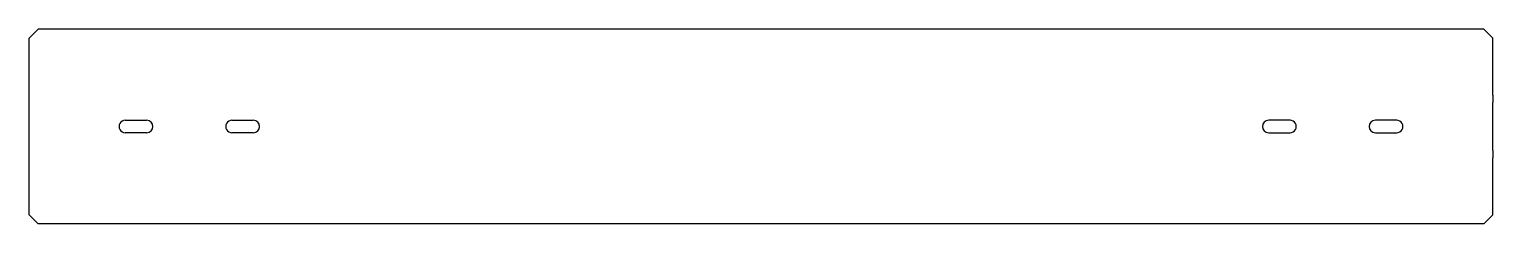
# Model space of a CAD drawing. Header units: millimetres. Extents: x 572 to 1395, y 237 to 347.
import ezdxf

# ---------------------------------------------------------------- set-up
doc = ezdxf.new("R2010")
doc.units = ezdxf.units.MM
doc.layers.add('Default', color=7, linetype='Continuous')
doc.layers.add('TRAVESSA_830', color=7, linetype='Continuous')

# ---------------------------------------------------------------- blocks, each defined once
blk = doc.blocks.new('SE')
at = {"layer": 'TRAVESSA_830', "color": 7, "linetype": 'Continuous'}
for p, q in [((577.33, 346.58), (572.33, 341.58)), ((1390.33, 346.58), (577.33, 346.58)), ((1395.33, 341.58), (1390.33, 346.58)), ((572.33, 309.58), (572.33, 341.58)), ((1395.33, 309.58), (1395.33, 341.58)), ((572.33, 305.4), (572.33, 309.58)), ((572.33, 278.4), (572.33, 305.4)), ((1395.33, 309.58), (1395.33, 305.4)), ((1395.33, 278.4), (1395.33, 305.4)), ((626.33, 295.4), (638.33, 295.4)), ((638.33, 288.4), (626.33, 288.4)), ((686.33, 295.4), (698.33, 295.4)), ((698.33, 288.4), (686.33, 288.4)), ((1281.33, 295.4), (1269.33, 295.4)), ((1269.33, 288.4), (1281.33, 288.4)), ((1341.33, 295.4), (1329.33, 295.4)), ((1329.33, 288.4), (1341.33, 288.4)), ((572.33, 274.23), (572.33, 278.4)), ((572.33, 242.23), (572.33, 274.23)), ((1395.33, 278.4), (1395.33, 274.23)), ((1395.33, 242.23), (1395.33, 274.23)), ((572.33, 242.23), (577.33, 237.23)), ((1390.33, 237.23), (1395.33, 242.23)), ((1390.33, 237.23), (577.33, 237.23))]:
    blk.add_line(p, q, dxfattribs=at)
for centre, start, end in [((626.33, 291.9), 89.99998, 270.00002), ((638.33, 291.9), 270, 90), ((686.33, 291.9), 89.99997, 270.00003), ((698.33, 291.9), 270, 90), ((1269.33, 291.9), 90, 270), ((1281.33, 291.9), 269.99997, 90.00003), ((1329.33, 291.9), 90, 270), ((1341.33, 291.9), 269.99998, 90.00002)]:
    blk.add_arc(centre, 3.5, start, end, dxfattribs=at)

msp = doc.modelspace()

# ---------------------------------------------------------------- block references
at = {"layer": 'Default'}
msp.add_blockref('SE', (0, 0), dxfattribs=at)

doc.saveas('drawing.dxf')
